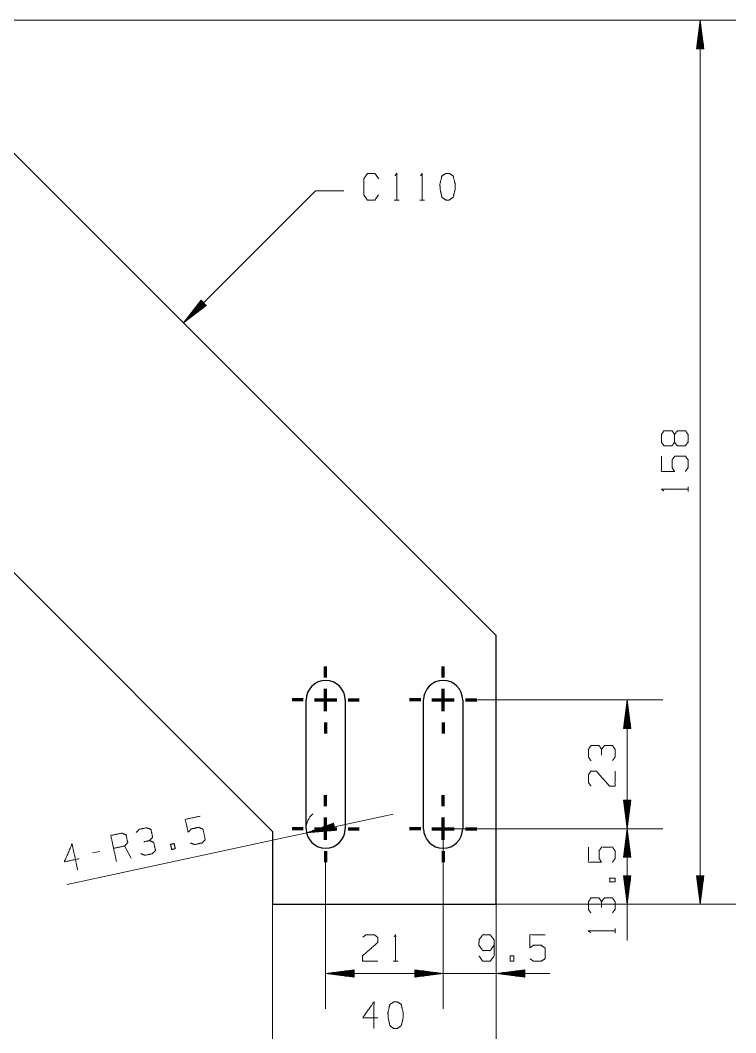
# Model space of a CAD drawing. Header units: millimetres. Extents: x 0 to 420, y 0 to 297.
# Drawn here: x 204.3 to 268.3, y 58.1 to 148.6 of the extents above; entities that cross this region are included whole.
import ezdxf

# ---------------------------------------------------------------- set-up
doc = ezdxf.new("R2010")
doc.units = ezdxf.units.MM
doc.layers.add('1', color=7, linetype='Continuous', true_color=0xffffff)

msp = doc.modelspace()

# ---------------------------------------------------------------- linework, layer by layer
at = {"layer": '1', "color": 30, "linetype": 'Continuous', "lineweight": 25}
for p, q in [((246.871, 93.612), (191.871, 148.612)), ((181.871, 121.112), (226.871, 76.112)), ((246.871, 69.612), (246.871, 93.612)), ((229.871, 76.362), (229.871, 87.862)), ((233.371, 87.862), (233.371, 76.362)), ((240.371, 76.362), (240.371, 87.862)), ((243.871, 87.862), (243.871, 76.362)), ((226.871, 76.112), (226.871, 69.612)), ((226.871, 69.612), (246.871, 69.612))]:
    msp.add_line(p, q, dxfattribs=at)
at = {"layer": '1', "color": 13, "linetype": 'Continuous', "lineweight": 18}
for p, q in [((191.871, 148.612), (268.275, 148.612)), ((265.1, 148.612), (264.765, 146.072)), ((265.074, 146.072), (265.074, 148.419)), ((265.434, 146.072), (265.1, 148.612)), ((265.1, 148.612), (265.1, 69.612)), ((265.125, 146.072), (265.125, 148.419)), ((264.973, 146.072), (264.973, 147.647)), ((265.023, 146.072), (265.023, 148.033)), ((265.176, 146.072), (265.176, 148.033)), ((265.227, 146.072), (265.227, 147.647)), ((264.871, 146.072), (264.871, 146.876)), ((264.922, 146.072), (264.922, 147.262)), ((265.277, 146.072), (265.277, 147.262)), ((265.328, 146.072), (265.328, 146.876)), ((264.765, 146.072), (265.434, 146.072)), ((264.769, 146.072), (264.769, 146.104)), ((264.769, 146.072), (264.769, 146.104)), ((264.82, 146.072), (264.82, 146.49)), ((265.379, 146.072), (265.379, 146.49)), ((265.43, 146.072), (265.43, 146.104)), ((265.43, 146.072), (265.43, 146.104)), ((230.718, 133.359), (218.921, 121.562)), ((230.718, 133.359), (233.258, 133.359)), ((220.48, 123.595), (218.921, 121.562)), ((218.921, 121.562), (220.953, 123.122)), ((220.699, 123.376), (219.039, 121.717)), ((220.735, 123.34), (219.075, 121.681)), ((220.663, 123.412), (219.276, 122.025)), ((220.771, 123.304), (219.384, 121.918)), ((220.627, 123.448), (219.513, 122.334)), ((220.807, 123.269), (219.693, 122.155)), ((220.591, 123.484), (219.75, 122.643)), ((220.555, 123.52), (219.987, 122.952)), ((220.843, 123.233), (220.002, 122.392)), ((220.519, 123.556), (220.224, 123.261)), ((220.879, 123.197), (220.31, 122.628)), ((220.483, 123.592), (220.461, 123.569)), ((220.483, 123.592), (220.461, 123.569)), ((220.953, 123.122), (220.48, 123.595)), ((220.914, 123.161), (220.619, 122.865)), ((220.95, 123.125), (220.928, 123.102)), ((220.95, 123.125), (220.928, 123.102)), ((245.121, 87.862), (261.751, 87.862)), ((258.576, 87.862), (258.242, 85.322)), ((258.91, 85.322), (258.576, 87.862)), ((258.576, 76.362), (258.576, 87.862)), ((258.449, 85.322), (258.449, 86.897)), ((258.5, 85.322), (258.5, 87.283)), ((258.551, 85.322), (258.551, 87.669)), ((258.601, 85.322), (258.601, 87.669)), ((258.652, 85.322), (258.652, 87.283)), ((258.703, 85.322), (258.703, 86.897)), ((258.347, 85.322), (258.347, 86.126)), ((258.398, 85.322), (258.398, 86.512)), ((258.754, 85.322), (258.754, 86.512)), ((258.805, 85.322), (258.805, 86.126)), ((258.242, 85.322), (258.91, 85.322)), ((258.246, 85.322), (258.246, 85.354)), ((258.246, 85.322), (258.246, 85.354)), ((258.297, 85.322), (258.297, 85.74)), ((258.855, 85.322), (258.855, 85.74)), ((258.906, 85.322), (258.906, 85.354)), ((258.906, 85.322), (258.906, 85.354)), ((258.242, 78.902), (258.576, 76.362)), ((258.91, 78.902), (258.242, 78.902)), ((258.246, 78.902), (258.246, 78.87)), ((258.246, 78.902), (258.246, 78.87)), ((258.297, 78.902), (258.297, 78.484)), ((258.347, 78.902), (258.347, 78.099)), ((258.398, 78.902), (258.398, 77.713)), ((258.449, 78.902), (258.449, 77.327)), ((258.5, 78.902), (258.5, 76.941)), ((258.551, 78.902), (258.551, 76.555)), ((258.576, 76.362), (258.91, 78.902)), ((258.601, 78.902), (258.601, 76.555)), ((258.652, 78.902), (258.652, 76.941)), ((258.703, 78.902), (258.703, 77.327)), ((258.754, 78.902), (258.754, 77.713)), ((258.805, 78.902), (258.805, 78.099)), ((258.855, 78.902), (258.855, 78.484)), ((258.906, 78.902), (258.906, 78.87)), ((258.906, 78.902), (258.906, 78.87)), ((237.668, 77.672), (208.53, 71.362)), ((232.322, 76.856), (229.911, 75.992)), ((229.911, 75.992), (232.464, 76.203)), ((232.388, 76.554), (230.094, 76.057)), ((232.398, 76.505), (230.105, 76.008)), ((232.377, 76.604), (230.46, 76.189)), ((232.409, 76.455), (230.492, 76.04)), ((232.366, 76.653), (230.827, 76.32)), ((232.42, 76.405), (230.88, 76.072)), ((232.355, 76.703), (231.193, 76.451)), ((232.431, 76.356), (231.268, 76.104)), ((232.345, 76.753), (231.559, 76.583)), ((232.441, 76.306), (231.656, 76.136)), ((232.334, 76.802), (231.926, 76.714)), ((232.452, 76.256), (232.044, 76.168)), ((232.323, 76.852), (232.292, 76.845)), ((232.323, 76.852), (232.292, 76.845)), ((232.464, 76.203), (232.322, 76.856)), ((232.463, 76.207), (232.432, 76.2)), ((232.463, 76.207), (232.432, 76.2)), ((242.121, 76.362), (261.751, 76.362)), ((242.121, 76.362), (261.751, 76.362)), ((242.121, 76.362), (242.121, 60.246)), ((242.121, 76.362), (242.121, 60.246)), ((258.576, 76.362), (258.242, 73.822)), ((258.551, 73.822), (258.551, 76.169)), ((258.91, 73.822), (258.576, 76.362)), ((258.576, 76.362), (258.576, 66.373)), ((258.601, 73.822), (258.601, 76.169)), ((258.449, 73.822), (258.449, 75.397)), ((258.5, 73.822), (258.5, 75.783)), ((258.652, 73.822), (258.652, 75.783)), ((258.703, 73.822), (258.703, 75.397)), ((258.297, 73.822), (258.297, 74.24)), ((258.347, 73.822), (258.347, 74.626)), ((258.398, 73.822), (258.398, 75.012)), ((258.754, 73.822), (258.754, 75.012)), ((258.805, 73.822), (258.805, 74.626)), ((258.855, 73.822), (258.855, 74.24)), ((231.621, 73.362), (231.621, 60.246)), ((258.242, 73.822), (258.91, 73.822)), ((258.246, 73.822), (258.246, 73.854)), ((258.246, 73.822), (258.246, 73.854)), ((258.906, 73.822), (258.906, 73.854)), ((258.906, 73.822), (258.906, 73.854)), ((258.242, 72.152), (258.576, 69.612)), ((258.91, 72.152), (258.242, 72.152)), ((258.246, 72.152), (258.246, 72.12)), ((258.246, 72.152), (258.246, 72.12)), ((258.297, 72.152), (258.297, 71.734)), ((258.347, 72.152), (258.347, 71.349)), ((258.398, 72.152), (258.398, 70.963)), ((258.449, 72.152), (258.449, 70.577)), ((258.5, 72.152), (258.5, 70.191)), ((258.551, 72.152), (258.551, 69.805)), ((258.576, 69.612), (258.91, 72.152)), ((258.601, 72.152), (258.601, 69.805)), ((258.652, 72.152), (258.652, 70.191)), ((258.703, 72.152), (258.703, 70.577)), ((258.754, 72.152), (258.754, 70.963)), ((258.805, 72.152), (258.805, 71.349)), ((258.855, 72.152), (258.855, 71.734)), ((258.906, 72.152), (258.906, 72.12)), ((258.906, 72.152), (258.906, 72.12)), ((264.765, 72.152), (265.1, 69.612)), ((265.434, 72.152), (264.765, 72.152)), ((264.769, 72.152), (264.769, 72.12)), ((264.769, 72.152), (264.769, 72.12)), ((264.82, 72.152), (264.82, 71.734)), ((264.871, 72.152), (264.871, 71.349)), ((264.922, 72.152), (264.922, 70.963)), ((264.973, 72.152), (264.973, 70.577)), ((265.023, 72.152), (265.023, 70.191)), ((265.074, 72.152), (265.074, 69.805)), ((265.1, 69.612), (265.434, 72.152)), ((265.125, 72.152), (265.125, 69.805)), ((265.176, 72.152), (265.176, 70.191)), ((265.227, 72.152), (265.227, 70.577)), ((265.277, 72.152), (265.277, 70.963)), ((265.328, 72.152), (265.328, 71.349)), ((265.379, 72.152), (265.379, 71.734)), ((265.43, 72.152), (265.43, 72.12)), ((265.43, 72.152), (265.43, 72.12)), ((226.871, 69.612), (226.871, 54.237)), ((246.871, 69.612), (246.871, 54.237)), ((246.871, 69.612), (261.751, 69.612)), ((246.871, 69.612), (246.871, 60.246)), ((246.871, 69.612), (268.275, 69.612)), ((234.161, 63.755), (231.621, 63.421)), ((231.621, 63.421), (234.161, 63.087)), ((242.121, 63.421), (231.621, 63.421)), ((234.161, 63.446), (231.814, 63.446)), ((234.161, 63.396), (231.814, 63.396)), ((234.161, 63.497), (232.2, 63.497)), ((234.161, 63.345), (232.2, 63.345)), ((234.161, 63.548), (232.586, 63.548)), ((234.161, 63.599), (232.971, 63.599)), ((234.161, 63.65), (233.357, 63.65)), ((234.161, 63.7), (233.743, 63.7)), ((234.161, 63.751), (234.129, 63.751)), ((234.161, 63.751), (234.129, 63.751)), ((234.161, 63.087), (234.161, 63.755)), ((251.669, 63.421), (234.183, 63.421)), ((239.581, 63.755), (239.581, 63.087)), ((242.121, 63.421), (239.581, 63.755)), ((239.581, 63.755), (239.581, 63.087)), ((242.121, 63.421), (239.581, 63.755)), ((239.581, 63.751), (239.613, 63.751)), ((239.581, 63.751), (239.613, 63.751)), ((239.581, 63.751), (239.613, 63.751)), ((239.581, 63.751), (239.613, 63.751)), ((239.581, 63.7), (239.999, 63.7)), ((239.581, 63.7), (239.999, 63.7)), ((239.581, 63.65), (240.385, 63.65)), ((239.581, 63.65), (240.385, 63.65)), ((239.581, 63.599), (240.77, 63.599)), ((239.581, 63.599), (240.77, 63.599)), ((239.581, 63.548), (241.156, 63.548)), ((239.581, 63.548), (241.156, 63.548)), ((239.581, 63.497), (241.542, 63.497)), ((239.581, 63.497), (241.542, 63.497)), ((239.581, 63.446), (241.928, 63.446)), ((239.581, 63.446), (241.928, 63.446)), ((239.581, 63.087), (242.121, 63.421)), ((239.581, 63.087), (242.121, 63.421)), ((239.581, 63.396), (241.928, 63.396)), ((239.581, 63.396), (241.928, 63.396)), ((239.581, 63.345), (241.542, 63.345)), ((239.581, 63.345), (241.542, 63.345)), ((249.411, 63.755), (246.871, 63.421)), ((246.871, 63.421), (249.411, 63.087)), ((249.411, 63.446), (247.064, 63.446)), ((249.411, 63.396), (247.064, 63.396)), ((249.411, 63.497), (247.45, 63.497)), ((249.411, 63.345), (247.45, 63.345)), ((249.411, 63.548), (247.836, 63.548)), ((249.411, 63.599), (248.222, 63.599)), ((249.411, 63.65), (248.607, 63.65)), ((249.411, 63.7), (248.993, 63.7)), ((249.411, 63.751), (249.379, 63.751)), ((249.411, 63.751), (249.379, 63.751)), ((249.411, 63.087), (249.411, 63.755)), ((234.161, 63.294), (232.586, 63.294)), ((234.161, 63.243), (232.971, 63.243)), ((234.161, 63.192), (233.357, 63.192)), ((234.161, 63.142), (233.743, 63.142)), ((234.161, 63.091), (234.129, 63.091)), ((234.161, 63.091), (234.129, 63.091)), ((239.581, 63.294), (241.156, 63.294)), ((239.581, 63.294), (241.156, 63.294)), ((239.581, 63.243), (240.77, 63.243)), ((239.581, 63.243), (240.77, 63.243)), ((239.581, 63.192), (240.385, 63.192)), ((239.581, 63.192), (240.385, 63.192)), ((239.581, 63.142), (239.999, 63.142)), ((239.581, 63.142), (239.999, 63.142)), ((239.581, 63.091), (239.613, 63.091)), ((239.581, 63.091), (239.613, 63.091)), ((239.581, 63.091), (239.613, 63.091)), ((239.581, 63.091), (239.613, 63.091)), ((249.411, 63.294), (247.836, 63.294)), ((249.411, 63.243), (248.222, 63.243)), ((249.411, 63.192), (248.607, 63.192)), ((249.411, 63.142), (248.993, 63.142)), ((249.411, 63.091), (249.379, 63.091)), ((249.411, 63.091), (249.379, 63.091))]:
    msp.add_line(p, q, dxfattribs=at)
at = {"layer": '1', "color": 95, "linetype": 'Continuous', "lineweight": 18}
for p, q in [((237.758, 132.547), (238.182, 132.547)), ((240.035, 132.547), (240.459, 132.547)), ((264.007, 106.492), (264.007, 106.917)), ((211.427, 74.335), (210.771, 74.192)), ((214.234, 73.715), (213.652, 74.816)), ((257.483, 67.009), (257.483, 67.433)), ((237.666, 64.513), (238.09, 64.513))]:
    msp.add_line(p, q, dxfattribs=at)
at = {"layer": '1', "color": 252, "linetype": 'Continuous', "lineweight": 70}
for p, q in [((231.621, 89.862), (231.621, 90.862)), ((242.121, 89.862), (242.121, 90.862)), ((231.621, 86.862), (231.621, 88.862)), ((242.121, 86.862), (242.121, 88.862)), ((229.621, 87.862), (228.621, 87.862)), ((230.621, 87.862), (232.621, 87.862)), ((233.621, 87.862), (234.621, 87.862)), ((240.121, 87.862), (239.121, 87.862)), ((241.121, 87.862), (243.121, 87.862)), ((244.121, 87.862), (245.121, 87.862)), ((231.621, 85.862), (231.621, 84.862)), ((242.121, 85.862), (242.121, 84.862)), ((231.621, 78.362), (231.621, 79.362)), ((242.121, 78.362), (242.121, 79.362)), ((231.621, 75.362), (231.621, 77.362)), ((242.121, 75.362), (242.121, 77.362)), ((229.621, 76.362), (228.621, 76.362)), ((230.621, 76.362), (232.621, 76.362)), ((233.621, 76.362), (234.621, 76.362)), ((240.121, 76.362), (239.121, 76.362)), ((241.121, 76.362), (243.121, 76.362)), ((244.121, 76.362), (245.121, 76.362)), ((231.621, 74.362), (231.621, 73.362)), ((242.121, 74.362), (242.121, 73.362))]:
    msp.add_line(p, q, dxfattribs=at)
at = {"layer": '1', "color": 30, "linetype": 'Continuous', "lineweight": 25}
for centre, start, end in [((231.621, 87.862), 0, 180), ((242.121, 87.862), 0, 180), ((231.621, 76.362), 180, 0), ((242.121, 76.362), 180, 0)]:
    msp.add_arc(centre, 1.75, start, end, dxfattribs=at)
at = {"layer": '1', "color": 13, "linetype": 'Continuous', "lineweight": 18}
msp.add_arc((231.621, 76.362), 1.75, 131.08217, 180, dxfattribs=at)
at = {"layer": '1', "color": 95, "linetype": 'Continuous', "lineweight": 18}
for points, knots in [([(236.348, 133.022), (236.012, 132.547), (235.358, 132.547), (235.022, 133.022), (235.022, 134.447), (235.358, 134.922), (236.03, 134.922), (236.366, 134.447)], [0, 0, 0.114569, 0.243367, 0.357936, 0.638583, 0.753152, 0.885431, 1, 1]), ([(237.829, 134.722), (237.97, 134.922), (237.97, 132.547)], [0, 0, 0.093491, 1, 1]), ([(240.105, 134.722), (240.247, 134.922), (240.247, 132.547)], [0, 0, 0.093491, 1, 1]), ([(242.682, 132.547), (243.018, 132.797), (243.195, 133.497), (243.195, 133.972), (243.018, 134.697), (242.682, 134.922), (242.347, 134.922), (242.011, 134.697), (241.834, 133.972), (241.852, 133.497), (242.011, 132.797), (242.347, 132.547), (242.682, 132.547)], [0, 0, 0.067524, 0.18397, 0.260583, 0.380943, 0.446139, 0.500306, 0.565503, 0.685862, 0.762528, 0.878309, 0.945833, 1, 1]), ([(262.807, 110.904), (262.582, 110.586), (261.857, 110.586), (261.632, 110.904), (261.632, 111.593), (261.857, 111.929), (262.582, 111.929), (262.807, 111.593), (262.807, 110.904), (263.057, 110.568), (263.757, 110.568), (264.007, 110.904), (264.007, 111.593), (263.782, 111.929), (263.057, 111.929), (262.807, 111.593)], [0, 0, 0.047573, 0.136085, 0.183658, 0.267814, 0.317165, 0.405677, 0.455027, 0.539184, 0.590297, 0.675755, 0.726868, 0.811024, 0.860375, 0.948887, 1, 1]), ([(263.782, 108.292), (264.007, 108.628), (264.007, 109.317), (263.782, 109.653), (262.832, 109.653), (262.582, 109.317), (262.582, 108.628), (262.807, 108.292), (261.632, 108.292), (261.632, 109.653)], [0, 0, 0.062228, 0.168344, 0.230572, 0.376815, 0.441265, 0.547382, 0.609609, 0.790489, 1, 1]), ([(261.832, 106.563), (261.632, 106.705), (264.007, 106.705)], [0, 0, 0.093491, 1, 1]), ([(256.283, 83.455), (256.058, 83.791), (255.333, 83.791), (255.108, 83.455), (255.108, 82.766), (255.333, 82.43)], [0, 0, 0.153874, 0.429852, 0.583727, 0.846126, 1, 1]), ([(257.258, 82.448), (257.483, 82.766), (257.483, 83.455), (257.258, 83.791), (256.533, 83.791), (256.283, 83.455), (256.283, 82.943)], [0, 0, 0.124119, 0.343687, 0.472445, 0.703376, 0.836732, 1, 1]), ([(255.333, 80.171), (255.108, 80.489), (255.108, 81.179), (255.333, 81.514), (255.808, 81.514), (257.008, 80.154), (257.483, 80.171), (257.483, 81.514)], [0, 0, 0.069692, 0.192977, 0.265273, 0.350228, 0.674743, 0.759753, 1, 1]), ([(219.531, 75.092), (219.907, 74.943), (220.581, 75.089), (220.861, 75.38), (220.66, 76.309), (220.279, 76.482), (219.605, 76.336), (219.325, 76.045), (219.076, 77.193), (220.406, 77.481)], [0, 0, 0.06223, 0.168343, 0.230572, 0.376817, 0.441265, 0.547381, 0.609608, 0.790489, 1, 1]), ([(215.877, 75.298), (216.158, 75.589), (216.004, 76.298), (215.628, 76.447), (214.955, 76.301), (214.674, 76.01)], [0, 0, 0.153873, 0.429853, 0.583726, 0.846121, 1, 1]), ([(212.921, 73.43), (212.419, 75.752), (213.403, 75.965), (213.779, 75.816), (213.933, 75.107), (213.652, 74.816), (212.667, 74.603)], [0, 0, 0.400952, 0.571035, 0.639277, 0.761673, 0.829917, 1, 1]), ([(215.099, 74.132), (215.457, 73.98), (216.131, 74.125), (216.412, 74.416), (216.258, 75.125), (215.877, 75.298), (215.376, 75.19)], [0, 0, 0.124116, 0.343686, 0.472445, 0.703377, 0.836729, 1, 1]), ([(209.583, 73.679), (208.271, 73.395), (208.954, 75.001), (209.456, 72.68)], [0, 0, 0.24587, 0.565295, 1, 1]), ([(217.855, 74.499), (218.183, 74.57), (218.083, 75.034), (217.754, 74.963), (217.855, 74.499)], [0, 0, 0.207086, 0.5, 0.707086, 1, 1]), ([(257.258, 73.361), (257.483, 73.697), (257.483, 74.386), (257.258, 74.722), (256.308, 74.722), (256.058, 74.386), (256.058, 73.697), (256.283, 73.361), (255.108, 73.361), (255.108, 74.722)], [0, 0, 0.062228, 0.168343, 0.230571, 0.376815, 0.441266, 0.547381, 0.609609, 0.79049, 1, 1]), ([(257.483, 71.597), (257.483, 71.933), (257.008, 71.933), (257.008, 71.597), (257.483, 71.597)], [0, 0, 0.207091, 0.5, 0.707091, 1, 1]), ([(256.283, 69.833), (256.058, 70.169), (255.333, 70.169), (255.108, 69.833), (255.108, 69.144), (255.333, 68.808)], [0, 0, 0.153874, 0.429852, 0.583727, 0.846126, 1, 1]), ([(257.258, 68.826), (257.483, 69.144), (257.483, 69.833), (257.258, 70.169), (256.533, 70.169), (256.283, 69.833), (256.283, 69.321)], [0, 0, 0.12412, 0.343688, 0.472445, 0.703375, 0.836731, 1, 1]), ([(255.308, 67.08), (255.108, 67.221), (257.483, 67.221)], [0, 0, 0.093492, 1, 1]), ([(234.93, 66.663), (235.248, 66.888), (235.937, 66.888), (236.273, 66.663), (236.273, 66.188), (234.912, 64.988), (234.93, 64.513), (236.273, 64.513)], [0, 0, 0.069694, 0.192979, 0.265274, 0.350227, 0.67474, 0.759752, 1, 1]), ([(237.737, 66.688), (237.878, 66.888), (237.878, 64.513)], [0, 0, 0.093486, 1, 1]), ([(245.334, 64.988), (245.652, 64.513), (246.341, 64.513), (246.677, 64.988), (246.677, 66.413), (246.341, 66.888), (245.652, 66.888), (245.334, 66.413), (245.316, 65.938), (245.652, 65.463), (246.341, 65.463), (246.677, 65.938)], [0, 0, 0.076857, 0.169525, 0.247728, 0.439296, 0.517499, 0.610167, 0.687024, 0.750925, 0.829129, 0.921797, 1, 1]), ([(249.869, 64.738), (250.205, 64.513), (250.894, 64.513), (251.23, 64.738), (251.23, 65.688), (250.894, 65.938), (250.205, 65.938), (249.869, 65.713), (249.869, 66.888), (251.23, 66.888)], [0, 0, 0.062227, 0.168342, 0.230571, 0.376816, 0.441267, 0.547382, 0.609609, 0.79049, 1, 1]), ([(248.105, 64.513), (248.441, 64.513), (248.441, 64.988), (248.105, 64.988), (248.105, 64.513)], [0, 0, 0.207085, 0.5, 0.707085, 1, 1]), ([(236.273, 59.455), (234.93, 59.455), (235.937, 60.88), (235.937, 58.505)], [0, 0, 0.245869, 0.565295, 1, 1]), ([(238.037, 58.505), (238.373, 58.755), (238.55, 59.455), (238.55, 59.93), (238.373, 60.655), (238.037, 60.88), (237.701, 60.88), (237.366, 60.655), (237.189, 59.93), (237.206, 59.455), (237.366, 58.755), (237.701, 58.505), (238.037, 58.505)], [0, 0, 0.067527, 0.183972, 0.260584, 0.380943, 0.446142, 0.500305, 0.565504, 0.685864, 0.762529, 0.87831, 0.945837, 1, 1])]:
    msp.add_open_spline(points, degree=1, knots=knots, dxfattribs=at)

doc.saveas('drawing.dxf')
